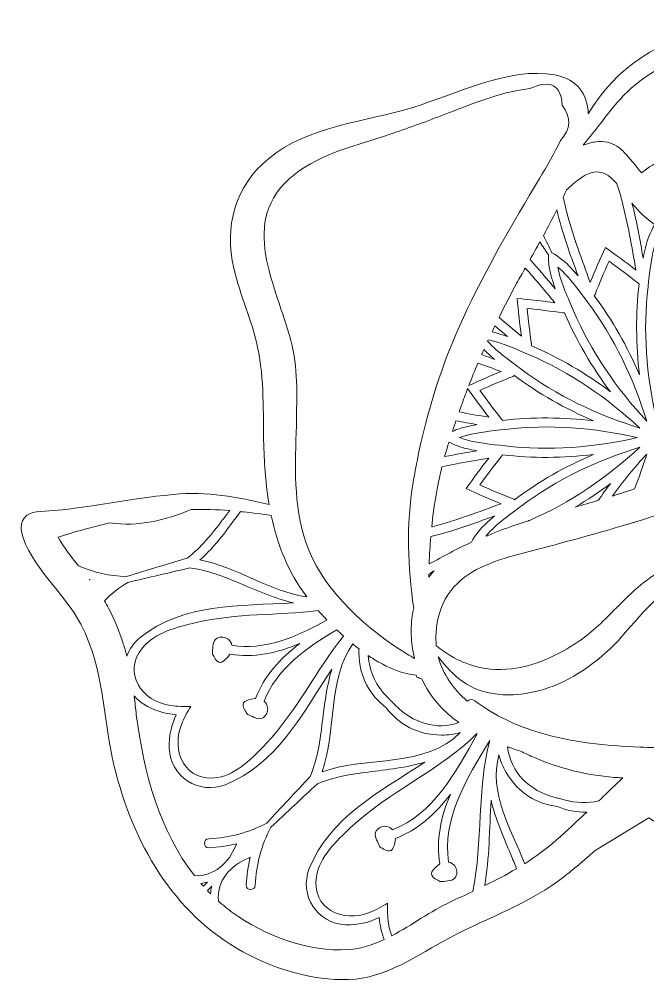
# Model space of a CAD drawing. Extents: x 28 to 2067, y -2033 to -35.
# Drawn here: x 457.5 to 625.4, y -1587.6 to -1330.7 of the extents above; entities that cross this region are included whole.
import ezdxf

# ---------------------------------------------------------------- set-up
doc = ezdxf.new("R2010")
doc.units = 0
doc.header["$MEASUREMENT"] = 0
doc.layers.add('Layer 1', color=7, linetype='Continuous', lineweight=0)

msp = doc.modelspace()

# ---------------------------------------------------------------- linework, layer by layer
at = {"layer": 'Layer 1'}
for points, knots in [([(458.12, -1467.58), (460.12, -1476.56), (469.68, -1484.1), (473.97, -1492.32), (480.3, -1504.42), (479.78, -1517.36), (482.89, -1530.29), (487.78, -1550.48), (498.6, -1569.65), (517.26, -1579.83), (525.58, -1584.39), (535.82, -1587.57), (545.43, -1587.24), (555.56, -1586.9), (563.93, -1580.72), (572.5, -1576.09), (582.92, -1570.53), (593.98, -1566.97), (603.38, -1559.5), (604.35, -1558.73), (605.39, -1557.89), (606.45, -1557.02), (606.45, -1557.02), (611.4, -1552.8), (611.4, -1552.8), (611.4, -1552.8), (625.69, -1544.06), (625.69, -1544.06), (625.69, -1544.06), (637.45, -1551.6), (637.45, -1551.6), (638.82, -1552.43), (640.22, -1553.2), (641.65, -1553.86), (647.27, -1556.51), (653.33, -1557.92), (659.28, -1559.57), (666.24, -1561.47), (672.53, -1564.64), (679.3, -1567.02), (692.74, -1571.76), (706.85, -1570.78), (720.53, -1567.62), (726.99, -1566.12), (733.8, -1564.35), (740.27, -1561.87), (746.03, -1559.67), (751.52, -1556.91), (756.28, -1553.3), (773.23, -1540.37), (789.01, -1515.38), (778.74, -1494.22), (772.39, -1481.07), (762.89, -1469.09), (754.22, -1457.41), (747.89, -1448.91), (741.32, -1445.85), (732.56, -1441.38), (732.97, -1440.44), (732.87, -1439.26), (731.77, -1438.73), (730.97, -1438.35), (730.13, -1438.03), (729.26, -1437.73), (730.28, -1433.31), (732.09, -1429.08), (732.75, -1424.59), (733.5, -1419.73), (732.56, -1414.96), (732.49, -1410.06), (732.41, -1401.28), (732.85, -1392.54), (729.16, -1384.29), (725.25, -1375.57), (717.2, -1371.18), (711.21, -1364.14), (704.84, -1356.64), (700.83, -1350.55), (692.06, -1345.54), (677.37, -1337.11), (660.5, -1330.69), (643.28, -1333.35), (629.29, -1335.54), (616.54, -1343.81), (609.54, -1355.93), (609.29, -1350.82), (606.77, -1346.72), (600.59, -1345.58), (588.44, -1343.28), (573.93, -1350.8), (562.7, -1354.25), (549.84, -1358.17), (534.87, -1359.07), (524.07, -1367.94), (515.09, -1375.34), (512.24, -1386.17), (514.84, -1397.25), (516.48, -1404.44), (519.68, -1411.1), (521.19, -1418.32), (523.02, -1426.98), (522.61, -1435.69), (522.84, -1444.49), (522.96, -1449.86), (523.35, -1455.18), (524.25, -1460.36), (515.6, -1458.3), (507.88, -1456.77), (498.6, -1457.65), (486.4, -1458.78), (474.39, -1461.64), (462.14, -1462.29), (459.35, -1462.42), (457.5, -1464.82), (458.12, -1467.58)], [0, 0, 0, 0, 1, 1, 1, 2, 2, 2, 3, 3, 3, 4, 4, 4, 5, 5, 5, 6, 6, 6, 7, 7, 7, 8, 8, 8, 9, 9, 9, 10, 10, 10, 11, 11, 11, 12, 12, 12, 13, 13, 13, 14, 14, 14, 15, 15, 15, 16, 16, 16, 17, 17, 17, 18, 18, 18, 19, 19, 19, 20, 20, 20, 21, 21, 21, 22, 22, 22, 23, 23, 23, 24, 24, 24, 25, 25, 25, 26, 26, 26, 27, 27, 27, 28, 28, 28, 29, 29, 29, 30, 30, 30, 31, 31, 31, 32, 32, 32, 33, 33, 33, 34, 34, 34, 35, 35, 35, 36, 36, 36, 37, 37, 37, 38, 38, 38, 38]), ([(608.34, -1364.04), (609.94, -1362.21), (611.43, -1360.27), (612.95, -1358.34), (615.43, -1355.09), (617.92, -1351.87), (621.02, -1349.12), (628.62, -1342.38), (638.74, -1338.62), (648.82, -1338.09), (664.59, -1337.24), (680.68, -1346.09), (692.62, -1355.63), (698.18, -1360.03), (701.29, -1366.42), (705.97, -1371.65), (711.72, -1378.12), (719.2, -1381.95), (722.07, -1390.63), (726.88, -1405.14), (722.87, -1421.29), (723.22, -1436.1), (721.96, -1435.84), (720.68, -1435.6), (719.43, -1435.32), (718.81, -1435.19), (718.2, -1435.05), (717.61, -1434.9), (711.82, -1433.47), (706.53, -1431.16), (700.88, -1429.41), (696.8, -1428.18), (692.09, -1427.8), (687.3, -1428.07), (687.58, -1426.78), (687.82, -1425.55), (687.98, -1424.34), (688.81, -1417.92), (687.77, -1412.21), (683.16, -1407.15), (683.27, -1406.87), (683.37, -1406.59), (683.39, -1406.25), (684.12, -1399.28), (681.61, -1389.5), (677.25, -1383.74), (673.14, -1378.3), (665.31, -1375.57), (659.98, -1371.47), (653.04, -1366.09), (644.39, -1364.33), (636.31, -1365.94), (631.83, -1366.84), (627.52, -1368.77), (623.76, -1371.71), (622.96, -1370.77), (622.18, -1369.78), (621.35, -1368.77), (618.44, -1365.29), (616.24, -1362.83), (611.58, -1363.43), (610.47, -1363.56), (609.35, -1363.89), (608.26, -1364.33), (608.27, -1364.23), (608.32, -1364.13), (608.34, -1364.04)], [0, 0, 0, 0, 1, 1, 1, 2, 2, 2, 3, 3, 3, 4, 4, 4, 5, 5, 5, 6, 6, 6, 7, 7, 7, 8, 8, 8, 9, 9, 9, 10, 10, 10, 11, 11, 11, 12, 12, 12, 13, 13, 13, 14, 14, 14, 15, 15, 15, 16, 16, 16, 17, 17, 17, 18, 18, 18, 19, 19, 19, 20, 20, 20, 21, 21, 21, 22, 22, 22, 22]), ([(526.23, -1377.2), (531.42, -1369.6), (541.44, -1366.09), (549.89, -1363.56), (552.67, -1362.73), (555.4, -1361.82), (558.13, -1360.88), (562.84, -1359.27), (567.48, -1357.54), (572.19, -1355.73), (573.67, -1355.16), (575.13, -1354.59), (576.61, -1354.03), (582.22, -1351.88), (587.92, -1349.89), (593.9, -1349.22), (599.4, -1346.74), (602.3, -1348.22), (602.57, -1353.66), (605.01, -1356.92), (604.88, -1360.05), (602.13, -1363.11), (600.44, -1366.54), (598.47, -1369.9), (596.51, -1373.2), (589.29, -1385.14), (582.07, -1397.7), (576.16, -1410.36), (570.54, -1422.48), (566.4, -1435.59), (563.78, -1448.75), (563.73, -1449), (563.68, -1449.25), (563.65, -1449.48), (563.32, -1451.13), (563.02, -1452.76), (562.75, -1454.39), (560.82, -1466.1), (561.3, -1476.91), (562.89, -1488.06), (562.45, -1489.84), (562.22, -1491.79), (562.22, -1493.87), (562.2, -1495.68), (562.35, -1497.61), (562.74, -1499.67), (562.84, -1500.27), (562.97, -1500.87), (563.12, -1501.45), (561.8, -1500.71), (560.47, -1499.91), (559.16, -1499.06), (548.41, -1492.14), (537.91, -1481.81), (534.14, -1470.66), (530.64, -1460.26), (531.24, -1449.73), (531.56, -1439.2), (531.56, -1437.05), (531.59, -1434.9), (531.67, -1432.76), (531.69, -1429.16), (531.57, -1425.57), (531.14, -1421.98), (529.41, -1407.9), (517.13, -1390.48), (526.23, -1377.2)], [0, 0, 0, 0, 1, 1, 1, 2, 2, 2, 3, 3, 3, 4, 4, 4, 5, 5, 5, 6, 6, 6, 7, 7, 7, 8, 8, 8, 9, 9, 9, 10, 10, 10, 11, 11, 11, 12, 12, 12, 13, 13, 13, 14, 14, 14, 15, 15, 15, 16, 16, 16, 17, 17, 17, 18, 18, 18, 19, 19, 19, 20, 20, 20, 21, 21, 21, 22, 22, 22, 22]), ([(617.01, -1374.43), (617.07, -1374.5), (617.13, -1374.58), (617.2, -1374.65), (617.67, -1376.09), (618.11, -1377.55), (618.49, -1379.02), (620.08, -1385.19), (621.21, -1391.43), (622.25, -1397.71), (619.58, -1395.63), (616.87, -1393.62), (614.1, -1391.7), (614.1, -1391.7), (614.1, -1391.7), (614.1, -1391.7), (612.67, -1394.75), (611.32, -1397.84), (610.05, -1400.98), (607.81, -1395.03), (605.67, -1389.05), (603.96, -1382.91), (603.53, -1381.35), (603.17, -1379.77), (602.84, -1378.19), (603.14, -1377.55), (603.45, -1376.9), (603.75, -1376.26), (604.55, -1375.52), (605.33, -1374.81), (606.04, -1374.21), (611.23, -1369.88), (614.2, -1371.25), (617.01, -1374.43)], [0, 0, 0, 0, 1, 1, 1, 2, 2, 2, 3, 3, 3, 4, 4, 4, 5, 5, 5, 6, 6, 6, 7, 7, 7, 8, 8, 8, 9, 9, 9, 10, 10, 10, 11, 11, 11, 11]), ([(604.86, -1397.08), (603.49, -1395.61), (601.73, -1394.14), (599.77, -1393.07), (599.08, -1391.52), (598.32, -1389.99), (597.53, -1388.48), (598.76, -1386.23), (599.98, -1383.95), (601.14, -1381.64), (602.55, -1387.63), (604.63, -1393.46), (606.8, -1399.22), (606.17, -1398.5), (605.52, -1397.78), (604.86, -1397.08)], [0, 0, 0, 0, 1, 1, 1, 2, 2, 2, 3, 3, 3, 4, 4, 4, 5, 5, 5, 5]), ([(627.17, -1385.43), (627.18, -1385.52), (627.18, -1385.62), (627.19, -1385.72), (626.04, -1387.63), (625.25, -1389.78), (624.79, -1391.74), (624.57, -1392.68), (624.37, -1393.62), (624.19, -1394.56), (623.37, -1389.61), (622.47, -1384.65), (621.21, -1379.8), (623.14, -1382.25), (625.09, -1384.05), (627.17, -1385.43)], [0, 0, 0, 0, 1, 1, 1, 2, 2, 2, 3, 3, 3, 4, 4, 4, 5, 5, 5, 5]), ([(598.89, -1393.58), (598.84, -1395.81), (599.23, -1398.07), (599.82, -1399.99), (600.1, -1400.91), (600.4, -1401.83), (600.71, -1402.74), (598.52, -1400.07), (596.29, -1397.43), (593.97, -1394.87), (594.84, -1393.33), (595.72, -1391.77), (596.59, -1390.19), (597.34, -1391.34), (598.09, -1392.47), (598.89, -1393.58)], [0, 0, 0, 0, 1, 1, 1, 2, 2, 2, 3, 3, 3, 4, 4, 4, 5, 5, 5, 5]), ([(629.9, -1402.06), (631.32, -1413.85), (630.34, -1425.83), (627.71, -1437.38), (625.07, -1425.83), (624.09, -1413.85), (625.51, -1402.06), (625.9, -1398.82), (626.25, -1393.92), (627.71, -1389.87), (629.16, -1393.92), (629.51, -1398.82), (629.9, -1402.06)], [0, 0, 0, 0, 1, 1, 1, 2, 2, 2, 3, 3, 3, 4, 4, 4, 4]), ([(600.6, -1406.43), (597.25, -1405.97), (593.9, -1405.59), (590.54, -1405.3), (590.54, -1405.3), (590.54, -1405.3), (590.54, -1405.3), (590.82, -1408.66), (591.2, -1412.02), (591.67, -1415.37), (589.65, -1413.71), (587.65, -1412.03), (585.68, -1410.33), (587.2, -1407.24), (588.8, -1404.18), (590.47, -1401.13), (591.19, -1399.83), (591.93, -1398.5), (592.69, -1397.16), (595.4, -1400.18), (598.02, -1403.29), (600.6, -1406.43)], [0, 0, 0, 0, 1, 1, 1, 2, 2, 2, 3, 3, 3, 4, 4, 4, 5, 5, 5, 6, 6, 6, 7, 7, 7, 7]), ([(625.16, -1438.06), (617.1, -1429.38), (610.27, -1419.49), (605.6, -1408.57), (604.32, -1405.57), (602.17, -1401.15), (601.41, -1396.92), (604.69, -1399.7), (607.44, -1403.76), (609.4, -1406.38), (616.52, -1415.88), (621.67, -1426.74), (625.16, -1438.06)], [0, 0, 0, 0, 1, 1, 1, 2, 2, 2, 3, 3, 3, 4, 4, 4, 4]), ([(623.12, -1401.35), (622.15, -1409.41), (622.25, -1417.61), (623.21, -1425.7), (623.21, -1425.7), (623.21, -1425.7), (623.21, -1425.7), (620, -1418.21), (615.98, -1411.06), (611.11, -1404.55), (611.19, -1404.45), (611.28, -1404.35), (611.33, -1404.21), (612.5, -1401.2), (613.75, -1398.23), (615.07, -1395.3), (615.07, -1395.3), (615.07, -1395.3), (615.07, -1395.3), (617.68, -1397.18), (620.24, -1399.13), (622.76, -1401.15), (622.87, -1401.24), (623, -1401.3), (623.12, -1401.35)], [0, 0, 0, 0, 1, 1, 1, 2, 2, 2, 3, 3, 3, 4, 4, 4, 5, 5, 5, 6, 6, 6, 7, 7, 7, 8, 8, 8, 8]), ([(594.39, -1417.52), (593.9, -1414.33), (593.5, -1411.14), (593.18, -1407.94), (596.38, -1408.26), (599.57, -1408.67), (602.76, -1409.16), (602.91, -1409.18), (603.04, -1409.16), (603.17, -1409.14), (606.37, -1416.61), (610.55, -1423.67), (615.43, -1430.19), (608.91, -1425.31), (601.85, -1421.13), (594.38, -1417.93), (594.4, -1417.8), (594.42, -1417.67), (594.39, -1417.52)], [0, 0, 0, 0, 1, 1, 1, 2, 2, 2, 3, 3, 3, 4, 4, 4, 5, 5, 5, 6, 6, 6, 6]), ([(587.98, -1415.47), (587.07, -1415.16), (586.15, -1414.86), (585.23, -1414.58), (584.77, -1414.44), (584.3, -1414.32), (583.81, -1414.2), (584.05, -1413.68), (584.3, -1413.15), (584.55, -1412.62), (585.69, -1413.58), (586.83, -1414.53), (587.98, -1415.47)], [0, 0, 0, 0, 1, 1, 1, 2, 2, 2, 3, 3, 3, 4, 4, 4, 4]), ([(593.81, -1420.36), (604.73, -1425.03), (614.62, -1431.87), (623.3, -1439.93), (611.98, -1436.44), (601.12, -1431.29), (591.61, -1424.16), (589.15, -1422.32), (585.39, -1419.75), (582.64, -1416.7), (582.7, -1416.57), (582.76, -1416.44), (582.82, -1416.31), (586.85, -1417.17), (590.96, -1419.15), (593.81, -1420.36)], [0, 0, 0, 0, 1, 1, 1, 2, 2, 2, 3, 3, 3, 4, 4, 4, 5, 5, 5, 5]), ([(582.32, -1419.63), (583.02, -1420.29), (583.74, -1420.93), (584.46, -1421.56), (583.32, -1421.13), (582.18, -1420.71), (581.04, -1420.29), (581.24, -1419.84), (581.44, -1419.39), (581.64, -1418.94), (581.86, -1419.17), (582.09, -1419.41), (582.32, -1419.63)], [0, 0, 0, 0, 1, 1, 1, 2, 2, 2, 3, 3, 3, 4, 4, 4, 4]), ([(586.22, -1424.81), (583.32, -1425.99), (580.45, -1427.24), (577.62, -1428.55), (578.41, -1426.54), (579.22, -1424.55), (580.06, -1422.56), (582.12, -1423.29), (584.17, -1424.04), (586.22, -1424.81)], [0, 0, 0, 0, 1, 1, 1, 2, 2, 2, 3, 3, 3, 3]), ([(586.39, -1437.52), (584.36, -1435), (582.42, -1432.44), (580.54, -1429.83), (580.54, -1429.83), (580.54, -1429.83), (580.54, -1429.83), (583.47, -1428.51), (586.44, -1427.26), (589.45, -1426.09), (589.59, -1426.04), (589.69, -1425.96), (589.79, -1425.87), (596.3, -1430.74), (603.45, -1434.77), (610.93, -1437.97), (602.85, -1437.01), (594.65, -1436.92), (586.59, -1437.88), (586.54, -1437.76), (586.48, -1437.64), (586.39, -1437.52)], [0, 0, 0, 0, 1, 1, 1, 2, 2, 2, 3, 3, 3, 4, 4, 4, 5, 5, 5, 6, 6, 6, 7, 7, 7, 7]), ([(582.95, -1437.02), (580.29, -1436.58), (577.64, -1436.11), (575, -1435.61), (575.21, -1435.04), (575.39, -1434.47), (575.6, -1433.91), (576.15, -1432.39), (576.72, -1430.88), (577.3, -1429.37), (579.12, -1431.96), (581, -1434.51), (582.95, -1437.02)], [0, 0, 0, 0, 1, 1, 1, 2, 2, 2, 3, 3, 3, 4, 4, 4, 4]), ([(721.72, -1442.82), (717.63, -1444.85), (713.64, -1446.97), (709.99, -1450.04), (705.4, -1453.92), (702.47, -1458.2), (699.91, -1463.09), (698.91, -1465.02), (697.95, -1467.03), (696.98, -1469.18), (696.17, -1470.99), (695.35, -1472.85), (694.55, -1474.73), (690.84, -1483.49), (687.18, -1492.75), (682.18, -1500.99), (679.02, -1506.21), (675.31, -1511), (670.7, -1514.96), (670.03, -1515.53), (669.33, -1516.06), (668.62, -1516.56), (667.74, -1517.19), (666.82, -1517.78), (665.87, -1518.32), (658.65, -1522.43), (649.47, -1524.26), (640.47, -1524.96), (634.48, -1525.41), (628.57, -1525.38), (623.38, -1525.16), (614.31, -1524.76), (605.21, -1523.88), (596.66, -1521.34), (590.5, -1519.51), (584.61, -1516.79), (579.22, -1512.75), (578.49, -1512.22), (577.74, -1512.39), (577.21, -1512.9), (573.48, -1509.59), (570.67, -1505.68), (569.47, -1501.04), (573.58, -1506.51), (578.04, -1510.07), (584.68, -1510.95), (586.39, -1511.19), (588.26, -1511.24), (590.3, -1511.1), (593.75, -1510.85), (597.04, -1510.04), (600.19, -1508.82), (607.69, -1505.88), (614.28, -1500.54), (619.5, -1494.47), (626.26, -1486.65), (630.65, -1480.89), (641.75, -1479.31), (647.37, -1478.49), (652.44, -1477.3), (656.99, -1473.55), (659.43, -1471.51), (661.28, -1468.89), (663.09, -1466.25), (664.41, -1464.35), (665.71, -1462.44), (667.22, -1460.74), (672.66, -1454.67), (679.68, -1449.79), (686.15, -1444.89), (687.07, -1444.19), (686.27, -1442.66), (685.22, -1443.31), (682.58, -1444.9), (679.98, -1446.58), (677.43, -1448.35), (672.13, -1452.04), (667.12, -1456.15), (662.86, -1460.99), (662.74, -1461.12), (662.63, -1461.27), (662.51, -1461.41), (659.73, -1464.62), (657.22, -1467.91), (654.06, -1470.47), (652.1, -1472.06), (649.88, -1473.37), (647.19, -1474.2), (646.67, -1474.35), (646.16, -1474.47), (645.62, -1474.58), (640.73, -1475.68), (635.89, -1475.1), (631.05, -1477.11), (625.61, -1479.39), (621.28, -1483.69), (616.99, -1487.99), (613.85, -1491.16), (610.73, -1494.32), (607.21, -1496.73), (601.27, -1500.79), (595.13, -1503.52), (589.04, -1504.23), (585.25, -1504.68), (581.47, -1504.35), (577.76, -1503.07), (575.48, -1502.29), (573.22, -1501.15), (571, -1499.61), (570.31, -1499.14), (569.62, -1498.61), (568.92, -1498.06), (568.86, -1497.36), (568.84, -1496.63), (568.84, -1495.9), (568.84, -1494.43), (568.97, -1492.92), (569.29, -1491.32), (570.16, -1487.01), (572.04, -1483.85), (574.56, -1481.41), (579.39, -1476.71), (586.59, -1474.72), (593.7, -1472.9), (602.98, -1470.52), (612.15, -1467.95), (621.33, -1465.22), (621.62, -1465.13), (621.88, -1465.07), (622.16, -1464.98), (639.17, -1459.91), (653.64, -1451.44), (668.42, -1441.76), (671.06, -1440.03), (673.86, -1438.53), (676.79, -1437.33), (678.52, -1436.6), (680.3, -1435.99), (682.09, -1435.49), (688.81, -1433.59), (695.92, -1433.22), (702.79, -1434.95), (707.47, -1436.12), (713.29, -1436.93), (718.75, -1438.25), (720.58, -1438.7), (722.36, -1439.18), (724.04, -1439.78), (724.52, -1440.29), (725.15, -1440.66), (725.85, -1440.81), (724.47, -1441.49), (723.09, -1442.16), (721.72, -1442.82)], [0, 0, 0, 0, 1, 1, 1, 2, 2, 2, 3, 3, 3, 4, 4, 4, 5, 5, 5, 6, 6, 6, 7, 7, 7, 8, 8, 8, 9, 9, 9, 10, 10, 10, 11, 11, 11, 12, 12, 12, 13, 13, 13, 14, 14, 14, 15, 15, 15, 16, 16, 16, 17, 17, 17, 18, 18, 18, 19, 19, 19, 20, 20, 20, 21, 21, 21, 22, 22, 22, 23, 23, 23, 24, 24, 24, 25, 25, 25, 26, 26, 26, 27, 27, 27, 28, 28, 28, 29, 29, 29, 30, 30, 30, 31, 31, 31, 32, 32, 32, 33, 33, 33, 34, 34, 34, 35, 35, 35, 36, 36, 36, 37, 37, 37, 38, 38, 38, 39, 39, 39, 40, 40, 40, 41, 41, 41, 42, 42, 42, 43, 43, 43, 44, 44, 44, 45, 45, 45, 46, 46, 46, 47, 47, 47, 48, 48, 48, 49, 49, 49, 50, 50, 50, 51, 51, 51, 51]), ([(579.8, -1438.95), (578.86, -1439.14), (577.92, -1439.34), (576.98, -1439.56), (575.77, -1439.84), (574.48, -1440.26), (573.22, -1440.81), (573.53, -1439.86), (573.86, -1438.92), (574.18, -1437.97), (576.05, -1438.32), (577.92, -1438.64), (579.8, -1438.95)], [0, 0, 0, 0, 1, 1, 1, 2, 2, 2, 3, 3, 3, 4, 4, 4, 4]), ([(587.3, -1440.27), (599.09, -1438.86), (611.07, -1439.83), (622.62, -1442.47), (622.62, -1442.47), (622.62, -1442.47), (622.62, -1442.47), (611.07, -1445.11), (599.09, -1446.08), (587.3, -1444.66), (584.06, -1444.27), (579.15, -1443.92), (575.11, -1442.47), (575.11, -1442.47), (575.11, -1442.47), (575.11, -1442.47), (579.15, -1441.02), (584.06, -1440.66), (587.3, -1440.27)], [0, 0, 0, 0, 1, 1, 1, 2, 2, 2, 3, 3, 3, 4, 4, 4, 5, 5, 5, 6, 6, 6, 6]), ([(576.98, -1445.38), (577.92, -1445.6), (578.86, -1445.8), (579.8, -1445.99), (576.92, -1446.46), (574.03, -1446.96), (571.16, -1447.55), (571.37, -1446.79), (571.57, -1446.03), (571.8, -1445.27), (571.96, -1444.74), (572.13, -1444.23), (572.3, -1443.71), (573.84, -1444.47), (575.47, -1445.03), (576.98, -1445.38)], [0, 0, 0, 0, 1, 1, 1, 2, 2, 2, 3, 3, 3, 4, 4, 4, 5, 5, 5, 5]), ([(582.15, -1468.77), (582.15, -1468.77), (582.15, -1468.77), (582.15, -1468.77), (584.93, -1465.49), (589, -1462.73), (591.61, -1460.77), (601.12, -1453.65), (611.98, -1448.5), (623.3, -1445.01), (614.62, -1453.07), (604.73, -1459.9), (593.81, -1464.57), (593.72, -1464.61), (593.62, -1464.66), (593.53, -1464.69), (589.84, -1465.84), (586.13, -1467.14), (582.6, -1468.67), (582.45, -1468.7), (582.3, -1468.74), (582.15, -1468.77)], [0, 0, 0, 0, 1, 1, 1, 2, 2, 2, 3, 3, 3, 4, 4, 4, 5, 5, 5, 6, 6, 6, 7, 7, 7, 7]), ([(582.95, -1447.92), (580.87, -1450.59), (578.86, -1453.31), (576.93, -1456.07), (579.99, -1457.5), (583.08, -1458.85), (586.22, -1460.13), (580.26, -1462.36), (574.28, -1464.5), (568.15, -1466.21), (567.99, -1466.25), (567.84, -1466.29), (567.69, -1466.33), (568.23, -1460.96), (569.12, -1455.6), (570.44, -1450.25), (574.59, -1449.36), (578.76, -1448.61), (582.95, -1447.92)], [0, 0, 0, 0, 1, 1, 1, 2, 2, 2, 3, 3, 3, 4, 4, 4, 5, 5, 5, 6, 6, 6, 6]), ([(586.59, -1447.05), (594.65, -1448.02), (602.85, -1447.93), (610.93, -1446.96), (603.45, -1450.17), (596.3, -1454.19), (589.79, -1459.06), (589.69, -1458.98), (589.59, -1458.9), (589.45, -1458.84), (586.44, -1457.67), (583.47, -1456.43), (580.54, -1455.11), (580.54, -1455.11), (580.54, -1455.11), (580.54, -1455.11), (582.42, -1452.5), (584.36, -1449.93), (586.39, -1447.42), (586.48, -1447.3), (586.54, -1447.18), (586.59, -1447.05)], [0, 0, 0, 0, 1, 1, 1, 2, 2, 2, 3, 3, 3, 4, 4, 4, 5, 5, 5, 6, 6, 6, 7, 7, 7, 7]), ([(625.16, -1446.87), (625.16, -1446.87), (625.16, -1446.87), (625.16, -1446.87), (624.19, -1450.02), (623.08, -1453.12), (621.85, -1456.17), (619.92, -1456.83), (617.97, -1457.46), (616.01, -1458.07), (618.82, -1454.15), (621.88, -1450.41), (625.16, -1446.87)], [0, 0, 0, 0, 1, 1, 1, 2, 2, 2, 3, 3, 3, 4, 4, 4, 4]), ([(615.43, -1454.75), (614.33, -1456.21), (613.28, -1457.7), (612.26, -1459.21), (610.19, -1459.83), (608.11, -1460.44), (606.04, -1461.03), (609.28, -1459.1), (612.41, -1457), (615.43, -1454.75)], [0, 0, 0, 0, 1, 1, 1, 2, 2, 2, 3, 3, 3, 3]), ([(481.75, -1465.21), (489.37, -1466.34), (496.5, -1464.58), (503.44, -1461.71), (506.92, -1461.57), (510.32, -1461.67), (513.74, -1461.94), (513.1, -1462.79), (512.47, -1463.63), (511.84, -1464.47), (509.06, -1468.16), (506.02, -1471.86), (502.37, -1474.65), (496.94, -1476.29), (491.51, -1477.94), (486.08, -1479.58), (481.7, -1479.48), (477.44, -1478.49), (473.33, -1476.75), (471.32, -1474.23), (469.38, -1471.68), (467.9, -1469.03), (472.46, -1467.61), (477.09, -1466.33), (481.75, -1465.21)], [0, 0, 0, 0, 1, 1, 1, 2, 2, 2, 3, 3, 3, 4, 4, 4, 5, 5, 5, 6, 6, 6, 7, 7, 7, 8, 8, 8, 8]), ([(517.43, -1462.29), (519.83, -1462.56), (522.27, -1462.89), (524.8, -1463.27), (526.46, -1471.09), (529.37, -1478.47), (534.34, -1485.02), (524.72, -1483.7), (515.49, -1476.95), (505.76, -1475.14), (509.93, -1471.58), (513.2, -1466.79), (516.6, -1462.2), (516.87, -1462.23), (517.15, -1462.26), (517.43, -1462.29)], [0, 0, 0, 0, 1, 1, 1, 2, 2, 2, 3, 3, 3, 4, 4, 4, 5, 5, 5, 5]), ([(584.46, -1463.37), (583.74, -1464.01), (583.02, -1464.65), (582.32, -1465.31), (580.85, -1466.68), (579.38, -1468.45), (578.3, -1470.4), (574.46, -1472.13), (570.77, -1474.23), (567.03, -1476.19), (567.11, -1473.75), (567.26, -1471.32), (567.46, -1468.89), (573.24, -1467.48), (578.88, -1465.48), (584.46, -1463.37)], [0, 0, 0, 0, 1, 1, 1, 2, 2, 2, 3, 3, 3, 4, 4, 4, 5, 5, 5, 5]), ([(485.3, -1497.53), (484.27, -1494.3), (482.99, -1491.12), (481.38, -1487.99), (481.04, -1487.33), (480.66, -1486.68), (480.27, -1486.04), (482.15, -1484.17), (484.23, -1482.52), (486.5, -1481.14), (492.02, -1479.85), (497.55, -1478.56), (503.07, -1477.27), (507.63, -1477.86), (512.1, -1479.54), (516.36, -1481.35), (521.07, -1483.35), (525.91, -1485.46), (530.82, -1486.62), (516.27, -1487.46), (501.25, -1486.71), (489.85, -1495.82), (488.11, -1497.21), (486.92, -1498.97), (486.26, -1500.86), (485.97, -1499.74), (485.65, -1498.63), (485.3, -1497.53)], [0, 0, 0, 0, 1, 1, 1, 2, 2, 2, 3, 3, 3, 4, 4, 4, 5, 5, 5, 6, 6, 6, 7, 7, 7, 8, 8, 8, 9, 9, 9, 9]), ([(568.35, -1478.04), (567.85, -1478.58), (567.37, -1479.13), (566.93, -1479.71), (566.93, -1479.45), (566.95, -1479.2), (566.95, -1478.95), (567.42, -1478.65), (567.88, -1478.34), (568.35, -1478.04)], [0, 0, 0, 0, 1, 1, 1, 2, 2, 2, 3, 3, 3, 3]), ([(476.2, -1480.34), (476.26, -1480.36), (476.32, -1480.38), (476.37, -1480.4), (476.34, -1480.41), (476.31, -1480.43), (476.28, -1480.44), (476.25, -1480.41), (476.22, -1480.38), (476.2, -1480.34)], [0, 0, 0, 0, 1, 1, 1, 2, 2, 2, 3, 3, 3, 3]), ([(537.37, -1488.68), (538.1, -1489.49), (538.89, -1490.33), (539.72, -1491.19), (531.58, -1495.78), (522.89, -1499.4), (514.32, -1497.95), (514.2, -1497.32), (513.86, -1496.75), (513.28, -1496.31), (512.44, -1495.68), (511.34, -1495.59), (510.4, -1496.03), (509.18, -1496.6), (509.27, -1498.52), (509.11, -1499.62), (509.03, -1500.13), (509.2, -1500.56), (509.51, -1500.83), (509.7, -1501.36), (509.99, -1501.85), (510.37, -1502.2), (510.89, -1502.68), (511.56, -1502.62), (512.08, -1502.19), (512.73, -1501.64), (513.36, -1501.04), (513.8, -1500.32), (520.12, -1501.41), (526.41, -1499.99), (532.49, -1497.44), (527.24, -1501.43), (522.87, -1506.16), (520.66, -1512.18), (519.81, -1512.2), (518.97, -1512.45), (518.17, -1512.74), (517.54, -1512.98), (517.16, -1513.53), (517.31, -1514.22), (517.42, -1514.72), (517.7, -1515.21), (518.06, -1515.65), (518.14, -1516.05), (518.43, -1516.41), (518.91, -1516.6), (519.95, -1517.01), (521.57, -1518.05), (522.67, -1517.28), (523.52, -1516.68), (523.98, -1515.68), (523.86, -1514.64), (523.78, -1513.92), (523.45, -1513.34), (522.96, -1512.92), (526.1, -1504.49), (534, -1498.66), (542.36, -1493.82), (542.94, -1494.37), (543.54, -1494.93), (544.15, -1495.48), (536.86, -1504.63), (531.61, -1515.53), (523.48, -1524.21), (520.01, -1527.92), (515.71, -1532.38), (510.47, -1533.27), (501.96, -1534.73), (497.92, -1526.21), (500.85, -1519.06), (501.54, -1517.38), (502.39, -1515.81), (503.32, -1514.28), (503.32, -1514.28), (503.32, -1514.28), (503.32, -1514.28), (501.53, -1514.33), (499.74, -1514.28), (497.95, -1514.03), (490.29, -1513), (484.93, -1505.24), (490.45, -1498.6), (493.85, -1494.5), (499.86, -1493.01), (504.8, -1491.86), (515.5, -1489.36), (526.61, -1489.95), (537.37, -1488.68)], [0, 0, 0, 0, 1, 1, 1, 2, 2, 2, 3, 3, 3, 4, 4, 4, 5, 5, 5, 6, 6, 6, 7, 7, 7, 8, 8, 8, 9, 9, 9, 10, 10, 10, 11, 11, 11, 12, 12, 12, 13, 13, 13, 14, 14, 14, 15, 15, 15, 16, 16, 16, 17, 17, 17, 18, 18, 18, 19, 19, 19, 20, 20, 20, 21, 21, 21, 22, 22, 22, 23, 23, 23, 24, 24, 24, 25, 25, 25, 26, 26, 26, 27, 27, 27, 28, 28, 28, 29, 29, 29, 29]), ([(555.56, -1514.61), (558.87, -1518.97), (563.67, -1521.88), (570.33, -1521.93), (572.1, -1521.94), (573.76, -1521.69), (575.33, -1521.26), (565.99, -1530.79), (550.51, -1527.47), (538.43, -1531.74), (542.31, -1520.78), (539.94, -1507.01), (546.59, -1497.58), (547.14, -1498.04), (547.7, -1498.48), (548.28, -1498.92), (548.26, -1499.22), (548.25, -1499.53), (548.25, -1499.84), (548.29, -1506.5), (551.21, -1511.31), (555.56, -1514.61)], [0, 0, 0, 0, 1, 1, 1, 2, 2, 2, 3, 3, 3, 4, 4, 4, 5, 5, 5, 6, 6, 6, 7, 7, 7, 7]), ([(563.73, -1506.45), (563.73, -1506.45), (563.73, -1506.45), (563.73, -1506.45), (564.15, -1506.63), (564.58, -1506.78), (565.03, -1506.91), (566.68, -1510.44), (568.96, -1513.43), (571.7, -1515.95), (572.73, -1516.9), (573.84, -1517.77), (574.99, -1518.6), (568.92, -1520.73), (562.67, -1518.69), (557.98, -1513.96), (557.68, -1513.66), (557.41, -1513.35), (557.14, -1513.04), (556.82, -1512.77), (556.51, -1512.49), (556.21, -1512.19), (552.91, -1508.92), (550.93, -1504.88), (550.75, -1500.68), (551.72, -1501.34), (552.71, -1501.97), (553.72, -1502.54), (556.13, -1503.88), (558.63, -1504.93), (561.15, -1505.51), (561.94, -1505.68), (562.73, -1505.81), (563.52, -1505.9), (563.59, -1506.08), (563.65, -1506.27), (563.73, -1506.45)], [0, 0, 0, 0, 1, 1, 1, 2, 2, 2, 3, 3, 3, 4, 4, 4, 5, 5, 5, 6, 6, 6, 7, 7, 7, 8, 8, 8, 9, 9, 9, 10, 10, 10, 11, 11, 11, 12, 12, 12, 12]), ([(488.86, -1517.06), (488.66, -1515.46), (488.47, -1513.87), (488.3, -1512.29), (488.27, -1511.99), (488.22, -1511.7), (488.19, -1511.41), (488.9, -1512.25), (489.75, -1513.02), (490.76, -1513.67), (493.55, -1515.44), (496.48, -1516.22), (499.47, -1516.5), (498.22, -1519.24), (497.43, -1522.16), (497.57, -1525.47), (497.9, -1533.14), (505.49, -1537.96), (512.57, -1535.18), (526.17, -1529.86), (533.02, -1516.47), (541.03, -1504.3), (539.58, -1509.13), (538.98, -1514.38), (538.36, -1519.46), (537.8, -1524.05), (537.01, -1528.76), (535.25, -1533), (531.37, -1537.14), (527.49, -1541.28), (523.61, -1545.42), (518.91, -1547.99), (513.69, -1549.35), (508.16, -1549.62), (506.6, -1549.69), (506.59, -1552.11), (508.14, -1552.03), (510.68, -1551.91), (513.19, -1551.55), (515.61, -1550.98), (515.51, -1551.1), (515.41, -1551.24), (515.35, -1551.41), (513.66, -1555.95), (509.45, -1559.84), (504.33, -1559.48), (495.01, -1547.59), (490.83, -1532.07), (488.86, -1517.06)], [0, 0, 0, 0, 1, 1, 1, 2, 2, 2, 3, 3, 3, 4, 4, 4, 5, 5, 5, 6, 6, 6, 7, 7, 7, 8, 8, 8, 9, 9, 9, 10, 10, 10, 11, 11, 11, 12, 12, 12, 13, 13, 13, 14, 14, 14, 15, 15, 15, 16, 16, 16, 16]), ([(572.68, -1566.51), (567.46, -1568.96), (562.41, -1572.72), (557.05, -1575.53), (556.61, -1574.5), (556.3, -1573.39), (556.14, -1572.22), (555.9, -1570.43), (555.85, -1568.64), (555.89, -1566.86), (554.37, -1567.79), (552.79, -1568.64), (551.12, -1569.32), (543.97, -1572.25), (535.44, -1568.22), (536.9, -1559.71), (537.8, -1554.46), (542.26, -1550.16), (545.96, -1546.69), (556.32, -1537), (569.83, -1531.41), (579.77, -1521.54), (579.79, -1521.55), (579.8, -1521.56), (579.82, -1521.57), (574.25, -1531.96), (567.77, -1543.29), (557.25, -1547.21), (556.83, -1546.73), (556.25, -1546.4), (555.53, -1546.31), (554.49, -1546.19), (553.49, -1546.66), (552.9, -1547.51), (552.13, -1548.61), (553.17, -1550.22), (553.58, -1551.26), (553.76, -1551.74), (554.12, -1552.03), (554.52, -1552.11), (554.96, -1552.48), (555.45, -1552.75), (555.96, -1552.86), (556.65, -1553.02), (557.2, -1552.64), (557.43, -1552), (557.72, -1551.2), (557.97, -1550.37), (557.99, -1549.52), (564.01, -1547.3), (568.74, -1542.94), (572.73, -1537.69), (570.18, -1543.77), (568.76, -1550.05), (569.86, -1556.37), (569.13, -1556.81), (568.53, -1557.44), (567.99, -1558.09), (567.55, -1558.62), (567.5, -1559.28), (567.97, -1559.8), (568.32, -1560.18), (568.81, -1560.47), (569.35, -1560.67), (569.61, -1560.98), (570.04, -1561.14), (570.55, -1561.06), (571.66, -1560.9), (573.58, -1560.99), (574.14, -1559.77), (574.58, -1558.83), (574.49, -1557.74), (573.86, -1556.89), (573.43, -1556.31), (572.85, -1555.98), (572.22, -1555.86), (570.35, -1544.73), (576.99, -1533.4), (583.23, -1523.36), (579.74, -1536.4), (581.39, -1550.34), (578.67, -1563.7), (576.69, -1564.64), (574.7, -1565.56), (572.68, -1566.51)], [0, 0, 0, 0, 1, 1, 1, 2, 2, 2, 3, 3, 3, 4, 4, 4, 5, 5, 5, 6, 6, 6, 7, 7, 7, 8, 8, 8, 9, 9, 9, 10, 10, 10, 11, 11, 11, 12, 12, 12, 13, 13, 13, 14, 14, 14, 15, 15, 15, 16, 16, 16, 17, 17, 17, 18, 18, 18, 19, 19, 19, 20, 20, 20, 21, 21, 21, 22, 22, 22, 23, 23, 23, 24, 24, 24, 25, 25, 25, 26, 26, 26, 27, 27, 27, 28, 28, 28, 28]), ([(612.76, -1539.1), (612.62, -1539.24), (612.47, -1539.37), (612.33, -1539.51), (609.42, -1540.21), (606.24, -1540.11), (603.07, -1539.25), (602.66, -1539.14), (602.27, -1539), (601.88, -1538.86), (601.88, -1538.86), (601.88, -1538.86), (601.88, -1538.86), (601.47, -1538.79), (601.06, -1538.71), (600.65, -1538.6), (593.84, -1536.8), (588.77, -1531.99), (587.97, -1525.07), (588.08, -1525.11), (588.2, -1525.16), (588.31, -1525.2), (589.32, -1525.55), (590.35, -1525.88), (591.39, -1526.19), (592.62, -1526.83), (593.88, -1527.41), (595.16, -1527.96), (596.81, -1528.67), (598.49, -1529.32), (600.19, -1529.89), (603.93, -1531.15), (607.76, -1532.08), (611.58, -1532.65), (613.41, -1532.93), (615.24, -1533.15), (617.06, -1533.27), (617.62, -1533.3), (618.19, -1533.33), (618.75, -1533.36), (616.77, -1535.28), (614.78, -1537.19), (612.76, -1539.1)], [0, 0, 0, 0, 1, 1, 1, 2, 2, 2, 3, 3, 3, 4, 4, 4, 5, 5, 5, 6, 6, 6, 7, 7, 7, 8, 8, 8, 9, 9, 9, 10, 10, 10, 11, 11, 11, 12, 12, 12, 13, 13, 13, 14, 14, 14, 14]), ([(601.07, -1549.92), (598.35, -1552.34), (595.5, -1554.42), (592.56, -1556.29), (588.74, -1546.65), (582.86, -1537.28), (585.66, -1527.22), (586.07, -1528.8), (586.69, -1530.36), (587.58, -1531.89), (590.95, -1537.63), (595.88, -1540.33), (601.3, -1541.02), (603.78, -1542.06), (606.41, -1542.62), (609.13, -1542.52), (606.47, -1545.02), (603.8, -1547.5), (601.07, -1549.92)], [0, 0, 0, 0, 1, 1, 1, 2, 2, 2, 3, 3, 3, 4, 4, 4, 5, 5, 5, 6, 6, 6, 6]), ([(545.43, -1579.23), (534.78, -1579.98), (523.11, -1575.56), (514.57, -1569.39), (513.22, -1568.41), (511.95, -1567.38), (510.73, -1566.3), (510.1, -1560.98), (514.09, -1556.56), (518.76, -1554.82), (518.93, -1554.76), (519.07, -1554.67), (519.19, -1554.56), (518.62, -1556.99), (518.27, -1559.49), (518.14, -1562.03), (518.07, -1563.59), (520.48, -1563.57), (520.56, -1562.02), (520.83, -1556.48), (522.18, -1551.27), (524.75, -1546.56), (528.89, -1542.68), (533.03, -1538.8), (537.17, -1534.92), (541.41, -1533.16), (546.13, -1532.37), (550.72, -1531.81), (555.79, -1531.19), (561.04, -1530.6), (565.88, -1529.15), (553.7, -1537.15), (540.32, -1544.01), (534.99, -1557.6), (532.22, -1564.68), (537.04, -1572.28), (544.71, -1572.6), (548.01, -1572.74), (550.94, -1571.96), (553.67, -1570.7), (553.85, -1572.68), (554.27, -1574.63), (555.03, -1576.53), (551.97, -1577.96), (548.8, -1579), (545.43, -1579.23)], [0, 0, 0, 0, 1, 1, 1, 2, 2, 2, 3, 3, 3, 4, 4, 4, 5, 5, 5, 6, 6, 6, 7, 7, 7, 8, 8, 8, 9, 9, 9, 10, 10, 10, 11, 11, 11, 12, 12, 12, 13, 13, 13, 14, 14, 14, 15, 15, 15, 15]), ([(581.87, -1562.16), (583.11, -1554.83), (583.11, -1547.02), (583.55, -1539.35), (584.71, -1544.26), (586.82, -1549.11), (588.82, -1553.82), (589.36, -1555.07), (589.87, -1556.34), (590.36, -1557.63), (587.6, -1559.26), (584.77, -1560.74), (581.87, -1562.16)], [0, 0, 0, 0, 1, 1, 1, 2, 2, 2, 3, 3, 3, 4, 4, 4, 4]), ([(506.04, -1561.56), (506.65, -1561.5), (507.25, -1561.4), (507.84, -1561.26), (507.47, -1561.62), (507.1, -1561.97), (506.72, -1562.33), (506.49, -1562.08), (506.26, -1561.82), (506.04, -1561.56)], [0, 0, 0, 0, 1, 1, 1, 2, 2, 2, 3, 3, 3, 3]), ([(507.8, -1563.49), (508.17, -1563.1), (508.54, -1562.71), (508.92, -1562.33), (508.76, -1562.98), (508.66, -1563.64), (508.6, -1564.31), (508.33, -1564.04), (508.07, -1563.77), (507.8, -1563.49)], [0, 0, 0, 0, 1, 1, 1, 2, 2, 2, 3, 3, 3, 3])]:
    msp.add_open_spline(points, degree=3, knots=knots, dxfattribs=at)

doc.saveas('drawing.dxf')
